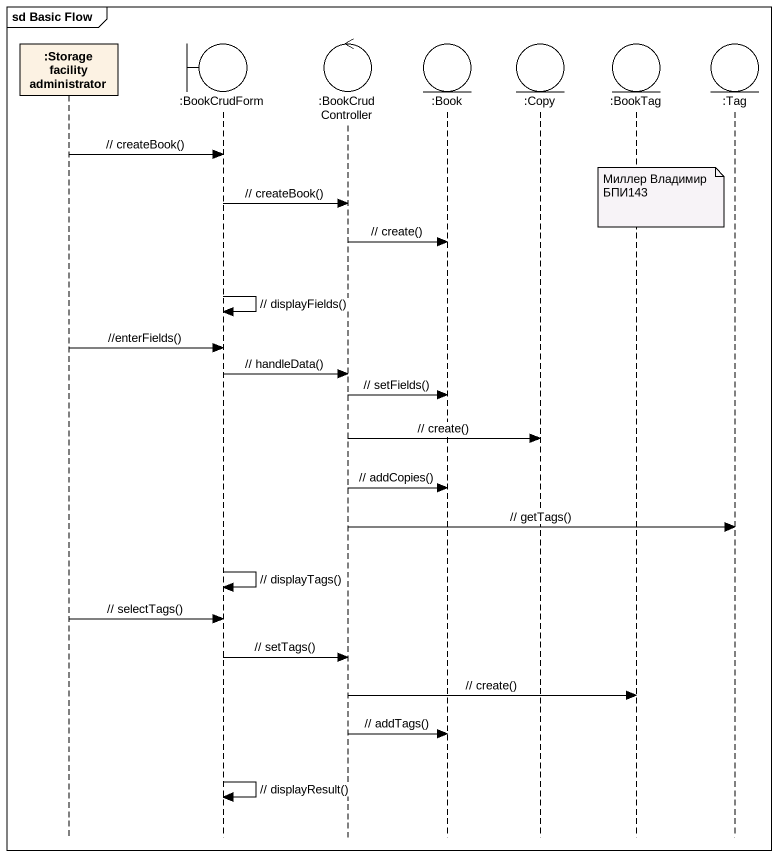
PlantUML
@startuml
mainframe sd Basic Flow
hide footbox
participant ":Storage facility administrator" as Storage_facility
boundary ":BookCrudForm" as BookCrudForm
control ":BookCrudController" as BookCrudController
entity ":Book" as Book
entity ":Copy" as Copy
entity ":BookTag" as BookTag
entity ":Tag" as Tag

Storage_facility -> BookCrudForm : // createBook()
note over BookTag
  Миллер Владимир
  БПИ143
end note
BookCrudForm -> BookCrudController : // createBook()
BookCrudController -> Book : // create()
BookCrudForm -> BookCrudForm : // displayFields()
Storage_facility -> BookCrudForm : //enterFields()
BookCrudForm -> BookCrudController : // handleData()
BookCrudController -> Book : // setFields()
BookCrudController -> Copy : // create()
BookCrudController -> Book : // addCopies()
BookCrudController -> Tag : // getTags()
BookCrudForm -> BookCrudForm : // displayTags()
Storage_facility -> BookCrudForm : // selectTags()
BookCrudForm -> BookCrudController : // setTags()
BookCrudController -> BookTag : // create()
BookCrudController -> Book : // addTags()
BookCrudForm -> BookCrudForm : // displayResult()
@enduml
